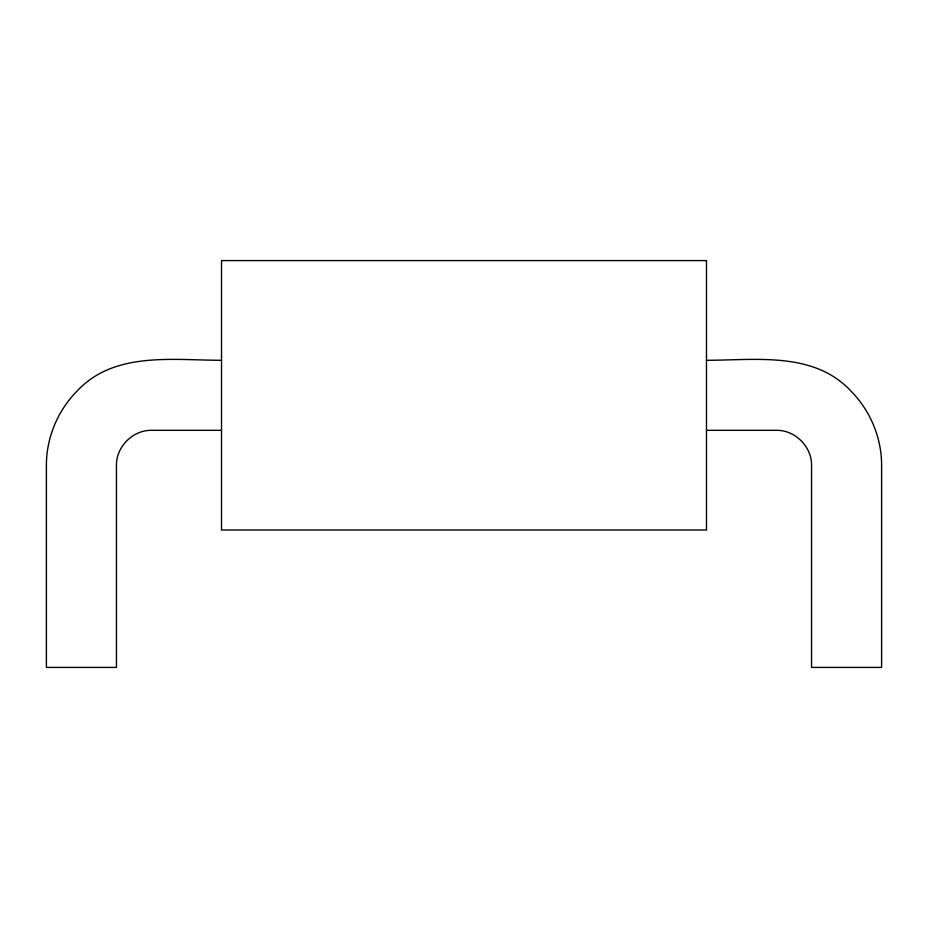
<?xml version="1.0" encoding="UTF-8"?>
<svg xmlns="http://www.w3.org/2000/svg" width="928" height="928" viewBox="0 0 928 928"><rect width="100%" height="100%" fill="white"/><g stroke="black" fill="none" stroke-linecap="round" stroke-linejoin="round"><path stroke-width="1.39" d="M221.525 360.273C172.782 360.342 114.422 351.062 77.117 391.001C58 410.315 46.655 436.984 46.4 464.197L46.4 667.406L116.452 667.406L116.452 466.494C115.548 446.936 133.064 429.432 152.621 430.325L221.525 430.325M706.475 360.273C755.218 360.342 813.578 351.062 850.883 391.001C870 410.315 881.345 436.984 881.6 464.197L881.6 667.406L811.548 667.406L811.548 466.494C812.452 446.936 794.936 429.432 775.379 430.325L706.475 430.325M706.475 260.594L221.525 260.594L221.525 530.004L706.475 530.004L706.475 260.594"/></g></svg>
